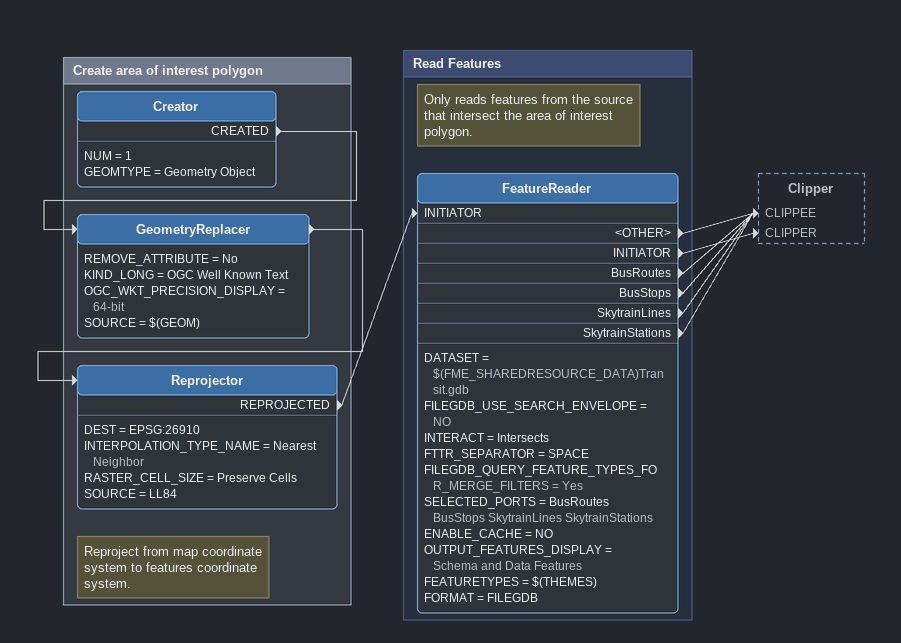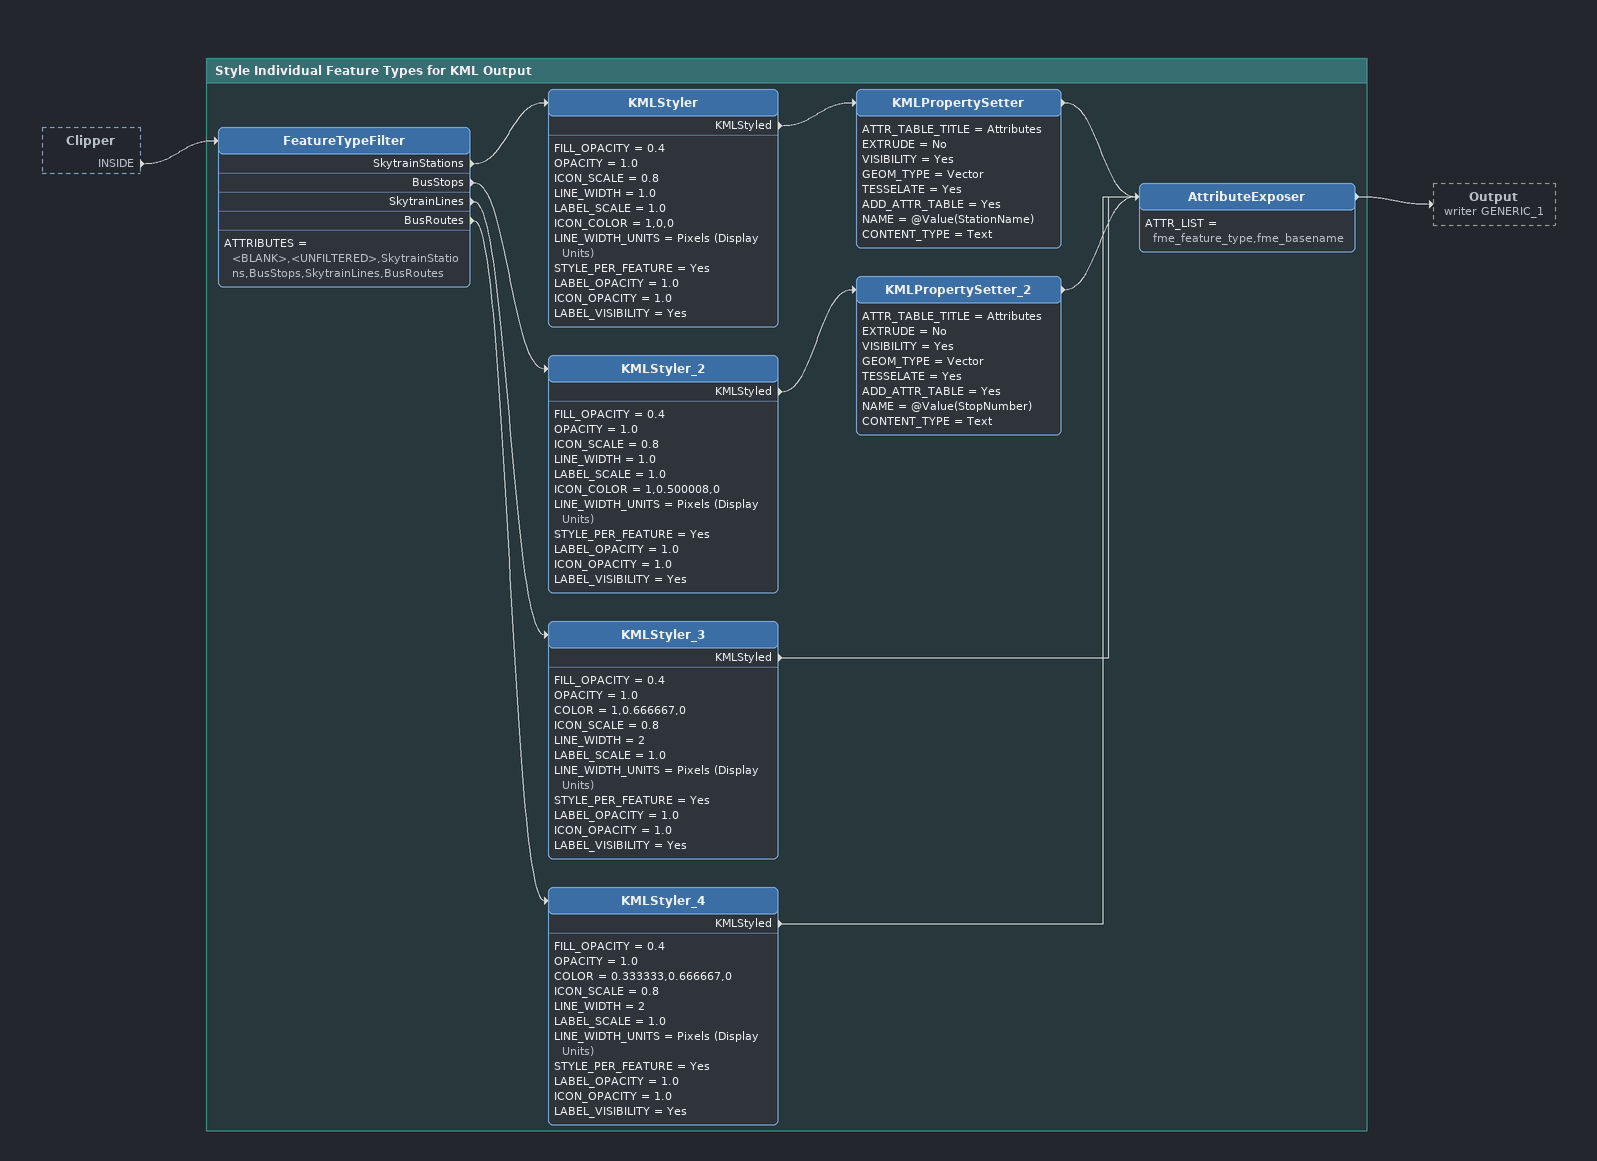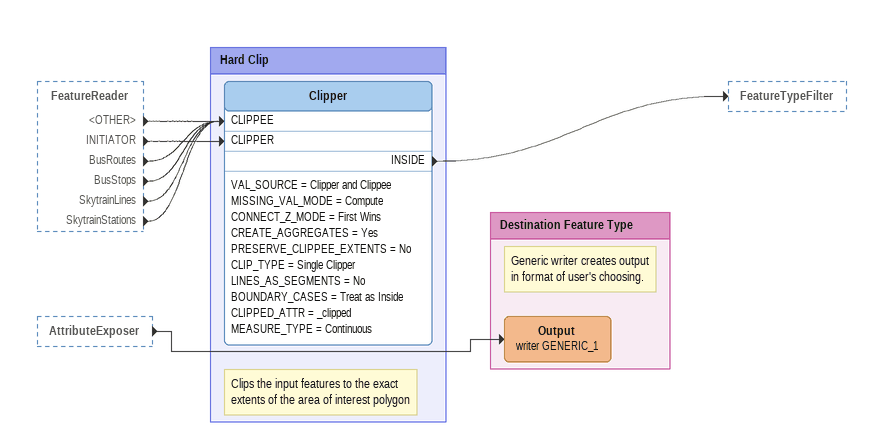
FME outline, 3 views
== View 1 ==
Bookmark: Create area of interest polygon
Creator
    NUM = 1
    GEOMTYPE = Geometry Object
    CREATED -> GeometryReplacer
GeometryReplacer
    REMOVE_ATTRIBUTE = No
    KIND_LONG = OGC Well Known Text
    OGC_WKT_PRECISION_DISPLAY = 64-bit
    SOURCE = $(GEOM)
    -> Reprojector
Note: Reproject from map coordinate / system to features coordinate / system.
Reprojector
    DEST = EPSG:26910
    INTERPOLATION_TYPE_NAME = Nearest Neighbor
    RASTER_CELL_SIZE = Preserve Cells
    SOURCE = LL84
    REPROJECTED -> FeatureReader [INITIATOR]

Bookmark: Read Features
Note: Only reads features from the source / that intersect the area of interest / polygon.
FeatureReader
    DATASET = $(FME_SHAREDRESOURCE_DATA)Transit.gdb
    FILEGDB_USE_SEARCH_ENVELOPE = NO
    INTERACT = Intersects
    FTTR_SEPARATOR = SPACE
    FILEGDB_QUERY_FEATURE_TYPES_FOR_MERGE_FILTERS = Yes
    SELECTED_PORTS = BusRoutes BusStops SkytrainLines SkytrainStations
    ENABLE_CACHE = NO
    OUTPUT_FEATURES_DISPLAY = Schema and Data Features
    FEATURETYPES = $(THEMES)
    FORMAT = FILEGDB
    <OTHER> -> Clipper [CLIPPEE]
    INITIATOR -> Clipper [CLIPPER]
    BusRoutes -> Clipper [CLIPPEE]
    BusStops -> Clipper [CLIPPEE]
    SkytrainLines -> Clipper [CLIPPEE]
    SkytrainStations -> Clipper [CLIPPEE]

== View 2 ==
Clipper [outside]
    INSIDE -> FeatureTypeFilter

Bookmark: Style Individual Feature Types for KML Output
FeatureTypeFilter
    ATTRIBUTES = <BLANK>,<UNFILTERED>,SkytrainStations,BusStops,SkytrainLines,BusRoutes
    SkytrainStations -> KMLStyler
    BusStops -> KMLStyler_2
    SkytrainLines -> KMLStyler_3
    BusRoutes -> KMLStyler_4
KMLStyler
    FILL_OPACITY = 0.4
    OPACITY = 1.0
    ICON_SCALE = 0.8
    LINE_WIDTH = 1.0
    LABEL_SCALE = 1.0
    ICON_COLOR = 1,0,0
    LINE_WIDTH_UNITS = Pixels (Display Units)
    STYLE_PER_FEATURE = Yes
    LABEL_OPACITY = 1.0
    ICON_OPACITY = 1.0
    LABEL_VISIBILITY = Yes
    KMLStyled -> KMLPropertySetter
KMLPropertySetter
    ATTR_TABLE_TITLE = Attributes
    EXTRUDE = No
    VISIBILITY = Yes
    GEOM_TYPE = Vector
    TESSELATE = Yes
    ADD_ATTR_TABLE = Yes
    NAME = @Value(StationName)
    CONTENT_TYPE = Text
    -> AttributeExposer
KMLStyler_2
    FILL_OPACITY = 0.4
    OPACITY = 1.0
    ICON_SCALE = 0.8
    LINE_WIDTH = 1.0
    LABEL_SCALE = 1.0
    ICON_COLOR = 1,0.500008,0
    LINE_WIDTH_UNITS = Pixels (Display Units)
    STYLE_PER_FEATURE = Yes
    LABEL_OPACITY = 1.0
    ICON_OPACITY = 1.0
    LABEL_VISIBILITY = Yes
    KMLStyled -> KMLPropertySetter_2
KMLPropertySetter_2
    ATTR_TABLE_TITLE = Attributes
    EXTRUDE = No
    VISIBILITY = Yes
    GEOM_TYPE = Vector
    TESSELATE = Yes
    ADD_ATTR_TABLE = Yes
    NAME = @Value(StopNumber)
    CONTENT_TYPE = Text
    -> AttributeExposer
KMLStyler_3
    FILL_OPACITY = 0.4
    OPACITY = 1.0
    COLOR = 1,0.666667,0
    ICON_SCALE = 0.8
    LINE_WIDTH = 2
    LABEL_SCALE = 1.0
    LINE_WIDTH_UNITS = Pixels (Display Units)
    STYLE_PER_FEATURE = Yes
    LABEL_OPACITY = 1.0
    ICON_OPACITY = 1.0
    LABEL_VISIBILITY = Yes
    KMLStyled -> AttributeExposer
KMLStyler_4
    FILL_OPACITY = 0.4
    OPACITY = 1.0
    COLOR = 0.333333,0.666667,0
    ICON_SCALE = 0.8
    LINE_WIDTH = 2
    LABEL_SCALE = 1.0
    LINE_WIDTH_UNITS = Pixels (Display Units)
    STYLE_PER_FEATURE = Yes
    LABEL_OPACITY = 1.0
    ICON_OPACITY = 1.0
    LABEL_VISIBILITY = Yes
    KMLStyled -> AttributeExposer
AttributeExposer
    ATTR_LIST = fme_feature_type,fme_basename
    -> Output (writer GENERIC_1)

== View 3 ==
FeatureReader [outside]
    <OTHER> -> Clipper [CLIPPEE]
    INITIATOR -> Clipper [CLIPPER]
    BusRoutes -> Clipper [CLIPPEE]
    BusStops -> Clipper [CLIPPEE]
    SkytrainLines -> Clipper [CLIPPEE]
    SkytrainStations -> Clipper [CLIPPEE]
AttributeExposer [outside]
    -> Output (writer GENERIC_1)

Bookmark: Hard Clip
Note: Clips the input features to the exact / extents of the area of interest polygon
Clipper
    VAL_SOURCE = Clipper and Clippee
    MISSING_VAL_MODE = Compute
    CONNECT_Z_MODE = First Wins
    CREATE_AGGREGATES = Yes
    PRESERVE_CLIPPEE_EXTENTS = No
    CLIP_TYPE = Single Clipper
    LINES_AS_SEGMENTS = No
    BOUNDARY_CASES = Treat as Inside
    CLIPPED_ATTR = _clipped
    MEASURE_TYPE = Continuous
    INSIDE -> FeatureTypeFilter

Bookmark: Destination Feature Type
Note: Generic writer creates output / in format of user's choosing.
Output (writer GENERIC_1)
